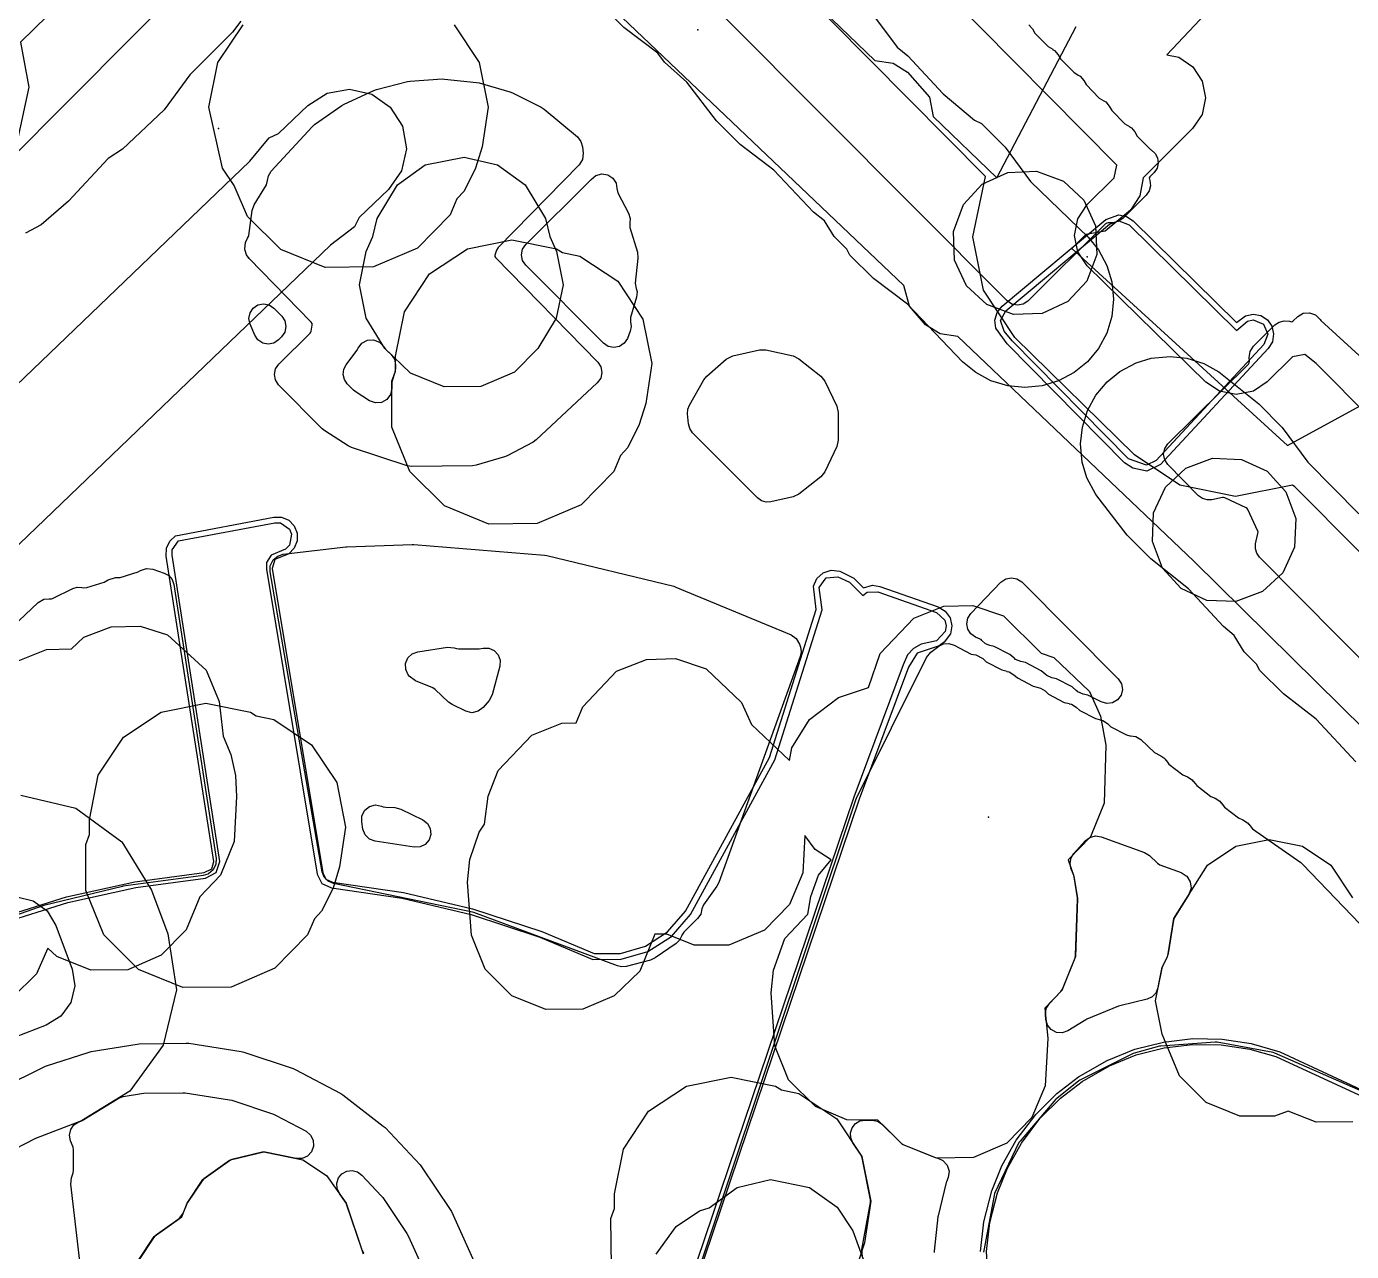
# Model space of a CAD drawing. Header units: metres. Extents: x -2677 to -840, y 169 to 1487.
# Drawn here: x -2421.36 to -2375.85, y 591.24 to 633.32 of the extents above; entities that cross this region are included whole.
import ezdxf

# ---------------------------------------------------------------- set-up
doc = ezdxf.new("R2010")
doc.units = ezdxf.units.M
for name, color, linetype in [('AI_GREENING_ALLOWED_ZONE', 4, 'Continuous'), ('AI_GREENING_EXCLUSIONS', 1, 'Continuous'), ('AI_GREENING_LAWN', 82, 'Continuous'), ('AI_GREENING_REJECTED', 6, 'Continuous')]:
    doc.layers.add(name, color=color, linetype=linetype)

msp = doc.modelspace()

# ---------------------------------------------------------------- linework, layer by layer
at = {"layer": 'AI_GREENING_ALLOWED_ZONE'}
for points in [[(-2409.972, 622.268), (-2409.843, 622.439), (-2409.654, 622.541), (-2409.441, 622.555), (-2409.241, 622.477), (-2409.092, 622.324), (-2409.067, 622.284), (-2409.029, 622.237), (-2408.837, 622.049), (-2408.725, 621.885), (-2408.686, 621.691), (-2408.686, 621.566), (-2408.717, 621.393), (-2408.795, 621.182), (-2408.81, 621.096), (-2408.81, 620.885), (-2408.855, 620.678), (-2408.982, 620.508), (-2409.168, 620.406), (-2409.379, 620.39), (-2409.578, 620.463), (-2410.043, 620.759), (-2410.132, 620.831), (-2410.342, 621.046), (-2410.442, 621.193), (-2410.483, 621.366), (-2410.462, 621.542), (-2410.381, 621.7), (-2410.01, 622.185), (-2409.972, 622.268)], [(-2408.249, 611.047), (-2408.335, 611.232), (-2408.341, 611.437), (-2408.263, 611.627), (-2408.117, 611.769), (-2407.925, 611.841), (-2406.905, 611.999), (-2406.674, 611.98), (-2406.595, 611.955), (-2406.518, 611.943), (-2405.814, 611.943), (-2405.678, 611.969), (-2405.477, 611.966), (-2405.293, 611.885), (-2405.156, 611.737), (-2405.088, 611.547), (-2405.101, 611.346), (-2405.372, 610.357), (-2405.47, 610.169), (-2405.672, 609.928), (-2405.846, 609.795), (-2406.06, 609.749), (-2406.274, 609.799), (-2406.743, 610.027), (-2406.869, 610.114), (-2407.325, 610.549), (-2407.404, 610.599), (-2408.005, 610.842), (-2408.217, 611.005), (-2408.249, 611.047)], [(-2409.849, 605.998), (-2409.839, 606.21), (-2409.742, 606.398), (-2409.576, 606.529), (-2409.371, 606.58), (-2409.163, 606.542), (-2409.109, 606.519), (-2409.024, 606.5), (-2408.705, 606.487), (-2408.508, 606.437), (-2407.751, 606.07), (-2407.591, 605.947), (-2407.493, 605.771), (-2407.472, 605.57), (-2407.532, 605.378), (-2407.663, 605.225), (-2407.844, 605.136), (-2408.045, 605.126), (-2409.389, 605.332), (-2409.583, 605.405), (-2409.731, 605.551), (-2409.807, 605.744), (-2409.849, 605.998)], [(-2385.383, 604.109), (-2385.395, 604.156), (-2385.487, 604.407), (-2385.517, 604.584), (-2385.483, 604.76), (-2385.389, 604.912), (-2384.998, 605.349), (-2384.84, 605.467), (-2384.65, 605.515), (-2384.455, 605.485), (-2382.967, 604.947), (-2382.796, 604.842), (-2382.514, 604.579), (-2382.431, 604.528), (-2381.707, 604.26), (-2381.531, 604.149), (-2381.51, 604.129), (-2381.389, 603.94), (-2381.362, 603.717), (-2381.436, 603.505), (-2381.929, 602.719), (-2381.964, 602.626), (-2382.145, 601.476), (-2382.195, 601.324), (-2382.344, 601.036), (-2382.366, 600.971), (-2382.501, 600.295), (-2382.572, 600.12), (-2382.702, 599.984), (-2382.873, 599.906), (-2383.815, 599.678), (-2383.85, 599.666), (-2384.943, 599.221), (-2384.98, 599.203), (-2385.596, 598.825), (-2385.787, 598.756), (-2385.989, 598.769), (-2386.17, 598.862), (-2386.299, 599.018), (-2386.355, 599.213), (-2386.368, 599.377), (-2386.34, 599.584), (-2386.229, 599.762), (-2385.834, 600.172), (-2385.783, 600.251), (-2385.347, 601.331), (-2385.329, 601.416), (-2385.266, 603.339), (-2385.269, 603.387), (-2385.383, 604.109)]]:
    msp.add_lwpolyline(points, close=True, dxfattribs=at)
for points in [[(-2419.443, 590.229), (-2419.839, 593.553), (-2419.814, 593.778), (-2419.756, 593.945), (-2419.741, 594.028), (-2419.741, 594.729), (-2419.76, 594.822), (-2419.848, 595.041), (-2419.885, 595.235), (-2419.843, 595.428), (-2419.731, 595.59), (-2419.564, 595.695), (-2419.493, 595.723), (-2419.452, 595.743), (-2418.217, 596.5), (-2418.038, 596.567), (-2417.41, 596.671), (-2417.336, 596.678), (-2415.992, 596.698), (-2415.908, 596.692), (-2414.386, 596.455), (-2414.304, 596.435), (-2412.879, 595.959), (-2412.803, 595.926), (-2411.76, 595.371), (-2411.605, 595.242), (-2411.513, 595.062), (-2411.5, 594.861), (-2411.568, 594.67), (-2411.706, 594.522), (-2411.891, 594.441), (-2412.093, 594.44), (-2413.16, 594.652), (-2413.264, 594.65), (-2414.304, 594.407), (-2414.392, 594.367), (-2415.266, 593.739), (-2415.328, 593.675), (-2415.828, 592.927), (-2415.852, 592.88), (-2415.977, 592.566), (-2416.15, 592.345), (-2416.936, 591.78), (-2416.998, 591.716), (-2417.496, 590.971)], [(-2392.652, 591.055), (-2392.673, 591.317), (-2392.371, 592.929), (-2392.372, 593.023), (-2392.657, 594.458), (-2392.694, 594.548), (-2392.982, 594.979), (-2392.982, 594.979), (-2393.054, 595.144), (-2393.062, 595.324), (-2393.006, 595.496), (-2392.892, 595.636), (-2392.737, 595.727), (-2392.559, 595.756), (-2392.318, 595.753), (-2392.134, 595.715), (-2391.977, 595.611), (-2391.306, 594.957), (-2391.226, 594.905), (-2390.152, 594.472), (-2390.084, 594.459), (-2389.884, 594.374), (-2389.739, 594.211), (-2389.677, 594.003), (-2389.709, 593.788), (-2389.766, 593.641), (-2389.776, 593.61), (-2390.053, 592.465), (-2390.059, 592.432), (-2390.185, 591.254), (-2390.186, 591.213)], [(-2409.773, 591.18), (-2409.845, 591.318), (-2410.368, 592.87), (-2410.401, 592.935), (-2410.616, 593.235), (-2410.616, 593.235), (-2410.695, 593.404), (-2410.706, 593.591), (-2410.648, 593.768), (-2410.528, 593.912), (-2410.364, 594.002), (-2410.179, 594.025), (-2409.997, 593.979), (-2409.846, 593.869), (-2409.175, 593.156), (-2409.124, 593.092), (-2408.296, 591.858), (-2408.256, 591.786), (-2407.636, 590.417)]]:
    msp.add_lwpolyline(points, dxfattribs=at)
at = {"layer": 'AI_GREENING_EXCLUSIONS'}
for points in [[(-2366.999, 600.877), (-2381.271, 614.95), (-2389.376, 622.663), (-2389.986, 622.756), (-2390.48, 623.069), (-2391.029, 623.714), (-2391.223, 624.422), (-2408.687, 641.042), (-2409.297, 641.135), (-2409.791, 641.448), (-2410.34, 642.093), (-2410.534, 642.801), (-2419.871, 651.687), (-2422.321, 653.914)], [(-2365.642, 610.252), (-2377.072, 621.744), (-2377.451, 622.055), (-2377.881, 621.972), (-2378.755, 621.106), (-2379.222, 620.792), (-2379.818, 620.672), (-2380.391, 620.79), (-2380.86, 621.101), (-2384.93, 625.091), (-2385.253, 625.58), (-2385.364, 626.132), (-2385.256, 626.707), (-2384.935, 627.197), (-2384.006, 628.118), (-2383.917, 628.556), (-2395.608, 640.381)], [(-2416.435, 637.79), (-2421.566, 632.773), (-2421.28, 631.234), (-2421.687, 629.321)], [(-2397.249, 636.993), (-2392.222, 632.152), (-2391.593, 632.06), (-2391.1, 631.744), (-2390.352, 630.888), (-2390.224, 630.228), (-2388.034, 628.119), (-2385.312, 633.318)], [(-2377.838, 636.983), (-2382.192, 632.34), (-2381.787, 632.257), (-2381.301, 631.93), (-2380.978, 631.442), (-2380.866, 630.868), (-2380.983, 630.294), (-2381.31, 629.809), (-2383.012, 628.121), (-2383.118, 627.495), (-2383.445, 627.01), (-2384.318, 626.281), (-2384.981, 626.168), (-2385.458, 625.696), (-2378.046, 618.928), (-2372.938, 621.718)], [(-2369.003, 608.668), (-2377.795, 617.508), (-2377.881, 617.566), (-2379.835, 617.172), (-2381.747, 617.563), (-2383.31, 618.602), (-2387.417, 622.629), (-2388.493, 624.256), (-2388.864, 626.097), (-2388.419, 628.165), (-2396.373, 636.187)], [(-2392.337, 633.782), (-2391.46, 632.603), (-2391.096, 632.308), (-2389.873, 631.008), (-2388.796, 630.103), (-2388.562, 629.985), (-2387.752, 629.174), (-2386.876, 627.995), (-2384.903, 626.084), (-2384.541, 625.646), (-2384.255, 625.109), (-2384.085, 624.547), (-2384.026, 623.95), (-2384.085, 623.36), (-2384.26, 622.784), (-2384.541, 622.261), (-2384.921, 621.799), (-2385.373, 621.429), (-2385.913, 621.141), (-2386.472, 620.973), (-2387.075, 620.914), (-2387.659, 620.973), (-2388.242, 621.151), (-2388.758, 621.429), (-2389.214, 621.803), (-2391.104, 623.778), (-2392.27, 624.656), (-2393.08, 625.467), (-2393.184, 625.667), (-2393.616, 626.098), (-2393.957, 626.646), (-2394.327, 626.943), (-2395.689, 628.386), (-2396.855, 629.264), (-2397.665, 630.074), (-2398.686, 631.399), (-2399.447, 632.089), (-2399.68, 632.398), (-2400.847, 633.277), (-2401.658, 634.087)], [(-2413.995, 633.494), (-2414.286, 633.125), (-2415.747, 631.655), (-2416.629, 630.452), (-2418.063, 629.099), (-2418.555, 628.787), (-2419.922, 627.322), (-2420.862, 626.504), (-2421.399, 626.213)], [(-2406.675, 633.377), (-2405.808, 632.079), (-2405.503, 630.548), (-2405.71, 629.178), (-2405.937, 628.452), (-2406.329, 627.663), (-2406.581, 627.392), (-2406.808, 626.848), (-2407.931, 625.704), (-2409.44, 625.057), (-2411.101, 625.041), (-2412.623, 625.661), (-2413.767, 626.785), (-2414.229, 627.85), (-2414.632, 628.452), (-2415.093, 630.548), (-2414.789, 632.079), (-2413.921, 633.377)], [(-2436.922, 606.397), (-2413.69, 628.692), (-2413.031, 629.487), (-2412.7, 629.641), (-2411.693, 630.606), (-2411.035, 631.026), (-2410.266, 631.162), (-2409.504, 630.993), (-2408.865, 630.546), (-2408.445, 629.888), (-2408.309, 629.119), (-2408.478, 628.357), (-2408.925, 627.718), (-2409.932, 626.754), (-2410.099, 626.432), (-2410.918, 625.808), (-2434.313, 603.356)], [(-2436.922, 606.397), (-2413.69, 628.692), (-2413.031, 629.487), (-2412.7, 629.641), (-2411.693, 630.606), (-2411.035, 631.026), (-2410.266, 631.162), (-2409.504, 630.993), (-2408.865, 630.546), (-2408.445, 629.888), (-2408.309, 629.119), (-2408.478, 628.357), (-2408.925, 627.718), (-2409.932, 626.754), (-2410.099, 626.432), (-2410.918, 625.808), (-2434.313, 603.356)], [(-2375.702, 608.065), (-2377.069, 609.528), (-2378.194, 610.391), (-2379.005, 611.201), (-2379.115, 611.415), (-2379.536, 611.837), (-2379.88, 612.397), (-2380.254, 612.705), (-2381.456, 614.003), (-2382.747, 615.03), (-2383.557, 615.841), (-2384.634, 617.238), (-2384.938, 617.812), (-2385.099, 618.35), (-2385.157, 618.978), (-2385.096, 619.553), (-2384.917, 620.13), (-2384.634, 620.649), (-2384.247, 621.114), (-2383.811, 621.468), (-2383.254, 621.763), (-2382.728, 621.921), (-2382.085, 621.983), (-2381.509, 621.921), (-2381.509, 621.921), (-2380.929, 621.74), (-2380.413, 621.459), (-2379.039, 620.359), (-2378.229, 619.548), (-2377.353, 618.353), (-2375.606, 616.575)], [(-2422.321, 602.689), (-2419.984, 603.422), (-2417.644, 603.942), (-2415.26, 604.261), (-2414.997, 604.39), (-2414.922, 604.635), (-2416.561, 615.124), (-2416.551, 615.394), (-2416.439, 615.639), (-2416.242, 615.825), (-2412.869, 616.467), (-2412.6, 616.462), (-2412.353, 616.355), (-2412.164, 616.163), (-2412.062, 615.914), (-2412.061, 615.645), (-2412.162, 615.396), (-2412.35, 615.203), (-2412.827, 615.007), (-2412.921, 614.7), (-2411.179, 604.246), (-2411.076, 604.03), (-2410.846, 603.933), (-2408.416, 603.569), (-2406.04, 603.007), (-2403.663, 602.231), (-2401.868, 601.473), (-2400.961, 601.477), (-2400.101, 601.733), (-2399.345, 602.217), (-2398.723, 602.932), (-2395.845, 608.204), (-2394.236, 613.294), (-2394.335, 614.096), (-2394.214, 614.36), (-2393.996, 614.553), (-2393.719, 614.64), (-2393.43, 614.607), (-2392.947, 614.368), (-2392.614, 614.033), (-2392.31, 614.124), (-2392.055, 614.085), (-2390.046, 613.38), (-2389.805, 613.236), (-2389.64, 613.008), (-2389.578, 612.734), (-2389.629, 612.458), (-2389.842, 612.167), (-2390.011, 612.042), (-2390.77, 611.796), (-2391.067, 611.317), (-2392.76, 606.78), (-2398.681, 589.247)], [(-2422.261, 602.498), (-2419.941, 603.227), (-2417.601, 603.747), (-2415.215, 604.065), (-2414.841, 604.26), (-2414.719, 604.637), (-2416.363, 615.155), (-2416.356, 615.347), (-2416.136, 615.655), (-2412.835, 616.27), (-2412.642, 616.266), (-2412.331, 616.053), (-2412.258, 615.875), (-2412.33, 615.505), (-2412.464, 615.367), (-2412.96, 615.158), (-2413.115, 614.903), (-2413.12, 614.677), (-2411.374, 604.198), (-2411.216, 603.883), (-2410.889, 603.737), (-2408.462, 603.374), (-2406.086, 602.813), (-2403.725, 602.041), (-2401.908, 601.273), (-2400.931, 601.278), (-2400.017, 601.549), (-2399.213, 602.064), (-2398.559, 602.815), (-2395.66, 608.126), (-2394.029, 613.283), (-2394.139, 614.053), (-2393.897, 614.379), (-2393.493, 614.418), (-2393.089, 614.226), (-2392.641, 613.777), (-2392.483, 613.884), (-2392.121, 613.896), (-2390.112, 613.192), (-2389.822, 612.926), (-2389.778, 612.73), (-2389.814, 612.533), (-2390.104, 612.219), (-2390.632, 612.101), (-2390.894, 611.956), (-2391.098, 611.736), (-2391.252, 611.393), (-2392.948, 606.847), (-2398.873, 589.303)], [(-2421.703, 611.511), (-2420.674, 611.919), (-2419.816, 611.941), (-2419.387, 612.346), (-2418.456, 612.696), (-2417.462, 612.723), (-2416.513, 612.423), (-2415.188, 611.213), (-2414.742, 610.137), (-2414.609, 608.943), (-2414.342, 608.311), (-2414.187, 607.591), (-2414.147, 606.875), (-2414.225, 605.33), (-2414.695, 604.165), (-2415.412, 603.426), (-2415.875, 602.292), (-2416.731, 601.415), (-2417.881, 600.917), (-2419.15, 600.9), (-2420.315, 601.37), (-2420.632, 601.665), (-2421.017, 600.785), (-2421.828, 599.974)], [(-2421.559, 606.919), (-2419.662, 606.464), (-2418.083, 605.317), (-2417.064, 603.654), (-2416.511, 602.152), (-2416.206, 600.225), (-2416.661, 598.328), (-2417.808, 596.75), (-2419.472, 595.731), (-2421.054, 595.123), (-2423.569, 593.833)], [(-2375.802, 595.7), (-2377.067, 595.684), (-2378.024, 596.068), (-2378.5, 595.886), (-2379.687, 595.886), (-2380.849, 596.355), (-2381.765, 597.272), (-2382.36, 598.709), (-2382.588, 599.857), (-2382.36, 601.005), (-2382.158, 601.396), (-2381.956, 602.676), (-2380.804, 604.513), (-2379.831, 605.164), (-2378.683, 605.392), (-2378.683, 605.392), (-2377.535, 605.164), (-2376.562, 604.513), (-2375.819, 603.39)], [(-2421.696, 603.422), (-2421.127, 603.286), (-2420.654, 602.941), (-2420.654, 602.941), (-2420.348, 602.442), (-2419.794, 600.941), (-2419.703, 600.363), (-2419.84, 599.794), (-2420.184, 599.321), (-2420.683, 599.015), (-2422.468, 598.326)], [(-2388.592, 591.24), (-2388.478, 592.258), (-2388.202, 593.33), (-2387.858, 594.182), (-2387.366, 595.064), (-2386.698, 595.947), (-2385.973, 596.671), (-2385.226, 597.246), (-2384.245, 597.808), (-2383.296, 598.188), (-2382.312, 598.437), (-2381.308, 598.553), (-2380.298, 598.537), (-2379.294, 598.387), (-2378.31, 598.102), (-2375.384, 596.741)], [(-2388.151, 587.376), (-2388.393, 591.243), (-2388.279, 592.234), (-2388.017, 593.255), (-2387.673, 594.107), (-2387.192, 594.966), (-2386.556, 595.807), (-2385.851, 596.512), (-2385.104, 597.087), (-2384.17, 597.623), (-2383.246, 597.995), (-2382.288, 598.238), (-2381.31, 598.353), (-2380.326, 598.339), (-2379.348, 598.194), (-2378.453, 597.941), (-2375.457, 596.554)], [(-2401.273, 590.719), (-2401.288, 592.38), (-2401.164, 592.716), (-2401.164, 593.229), (-2400.86, 594.76), (-2399.993, 596.057), (-2398.695, 596.924), (-2397.164, 597.229), (-2395.634, 596.924), (-2395.435, 596.791), (-2394.832, 596.671), (-2394.832, 596.671), (-2393.534, 595.804), (-2392.667, 594.507), (-2392.362, 592.976), (-2392.584, 591.535), (-2392.796, 590.88)], [(-2417.512, 590.946), (-2416.973, 591.754), (-2416.031, 592.43), (-2415.842, 592.905), (-2415.303, 593.713), (-2414.352, 594.395), (-2413.212, 594.662), (-2411.87, 594.395), (-2411.062, 593.856), (-2410.38, 592.905), (-2409.793, 591.165)], [(-2399.735, 591.147), (-2399.053, 592.098), (-2398.245, 592.637), (-2397.914, 592.738), (-2396.949, 593.444), (-2395.809, 593.711), (-2395.809, 593.711), (-2394.467, 593.444), (-2393.516, 592.762), (-2392.977, 591.954), (-2392.441, 590.472)]]:
    msp.add_lwpolyline(points, dxfattribs=at)
for points in [[(-2403.538, 626.722), (-2403.392, 626.102), (-2403.161, 625.59), (-2402.934, 624.442), (-2403.164, 623.294), (-2403.793, 622.258), (-2404.604, 621.448), (-2405.751, 620.952), (-2407.016, 620.936), (-2408.177, 621.405), (-2409.051, 622.258), (-2409.692, 623.294), (-2409.922, 624.442), (-2409.695, 625.59), (-2409.464, 626.102), (-2409.318, 626.722), (-2408.62, 627.88), (-2407.669, 628.562), (-2406.327, 628.829), (-2405.187, 628.562), (-2404.236, 627.88), (-2403.538, 626.722)], [(-2384.602, 625.489), (-2384.944, 624.572), (-2385.591, 623.873), (-2386.472, 623.463), (-2387.459, 623.424), (-2388.376, 623.766), (-2389.075, 624.413), (-2389.484, 625.294), (-2389.523, 626.28), (-2389.182, 627.197), (-2388.534, 627.896), (-2387.653, 628.306), (-2386.667, 628.345), (-2385.75, 628.004), (-2385.051, 627.356), (-2384.642, 626.475), (-2384.602, 625.489)], [(-2383.577, 626.793), (-2383.35, 626.644), (-2379.803, 623.152), (-2379.498, 623.383), (-2379.233, 623.437), (-2378.968, 623.388), (-2378.741, 623.241), (-2378.587, 623.02), (-2378.527, 622.757), (-2378.572, 622.491), (-2378.714, 622.261), (-2382.418, 618.272), (-2382.884, 618.049), (-2383.364, 618.151), (-2383.649, 618.326), (-2387.68, 622.412), (-2388.074, 622.958), (-2388.105, 623.231), (-2388.028, 623.495), (-2387.856, 623.709), (-2384.29, 626.683), (-2383.843, 626.845), (-2383.577, 626.793)], [(-2379.802, 622.87), (-2379.42, 623.199), (-2379.232, 623.237), (-2378.88, 623.097), (-2378.727, 622.751), (-2378.861, 622.397), (-2382.565, 618.408), (-2382.897, 618.249), (-2383.507, 618.467), (-2387.503, 622.515), (-2387.788, 622.847), (-2387.906, 623.214), (-2387.728, 623.555), (-2384.161, 626.529), (-2383.842, 626.645), (-2383.491, 626.501), (-2379.802, 622.87)], [(-2402.956, 625.552), (-2402.353, 625.432), (-2401.056, 624.565), (-2400.189, 623.267), (-2399.884, 621.737), (-2400.091, 620.366), (-2400.318, 619.641), (-2400.71, 618.851), (-2400.959, 618.583), (-2401.188, 618.035), (-2402.311, 616.891), (-2403.82, 616.243), (-2405.481, 616.228), (-2407.003, 616.848), (-2408.19, 618.035), (-2408.81, 619.557), (-2408.81, 621.14), (-2408.686, 621.477), (-2408.686, 621.99), (-2408.382, 623.52), (-2407.514, 624.818), (-2406.217, 625.685), (-2404.686, 625.99), (-2403.155, 625.685), (-2402.956, 625.552)], [(-2377.806, 615.436), (-2378.215, 614.555), (-2378.914, 613.908), (-2379.831, 613.566), (-2380.817, 613.606), (-2381.698, 614.015), (-2382.346, 614.714), (-2382.687, 615.631), (-2382.648, 616.617), (-2382.239, 617.498), (-2381.539, 618.146), (-2380.623, 618.487), (-2379.636, 618.448), (-2378.755, 618.039), (-2378.108, 617.339), (-2377.766, 616.422), (-2377.806, 615.436)], [(-2402.478, 609.401), (-2402.257, 609.948), (-2401.096, 611.17), (-2400.067, 611.577), (-2399.072, 611.604), (-2398.022, 611.252), (-2396.798, 610.094), (-2396.459, 609.347), (-2395.156, 608.112), (-2395.07, 608.542), (-2394.471, 609.519), (-2393.469, 610.272), (-2392.438, 610.608), (-2392.041, 611.776), (-2390.88, 612.998), (-2389.85, 613.406), (-2388.856, 613.432), (-2387.806, 613.08), (-2386.508, 611.795), (-2386.078, 611.639), (-2384.854, 610.481), (-2384.469, 609.625), (-2384.286, 608.636), (-2384.352, 606.644), (-2384.821, 605.479), (-2385.59, 604.689), (-2385.387, 604.133), (-2385.265, 603.363), (-2385.331, 601.372), (-2385.801, 600.207), (-2386.385, 599.6), (-2386.284, 598.555), (-2386.378, 596.928), (-2386.831, 595.845), (-2387.686, 594.968), (-2388.837, 594.47), (-2390.106, 594.453), (-2391.271, 594.923), (-2392.119, 595.75), (-2393.182, 595.766), (-2394.266, 596.219), (-2395.188, 597.142), (-2395.658, 598.307), (-2395.786, 600.125), (-2395.706, 600.901), (-2395.317, 601.998), (-2394.525, 602.832), (-2394.424, 603.439), (-2394.163, 604.163), (-2393.728, 604.691), (-2394.278, 605.046), (-2394.629, 605.526), (-2394.7, 604.244), (-2395.153, 603.161), (-2396.009, 602.284), (-2397.241, 601.769), (-2398.428, 601.769), (-2399.366, 602.144), (-2399.781, 602.144), (-2400.295, 600.876), (-2401.173, 600.02), (-2402.256, 599.567), (-2403.525, 599.551), (-2404.69, 600.02), (-2405.612, 600.943), (-2406.082, 602.108), (-2406.21, 603.926), (-2406.13, 604.702), (-2405.819, 605.648), (-2405.633, 605.914), (-2405.505, 606.883), (-2405.166, 607.759), (-2404.005, 608.98), (-2402.975, 609.388), (-2402.478, 609.401)], [(-2413.671, 609.769), (-2413.472, 609.636), (-2412.869, 609.516), (-2411.571, 608.649), (-2410.704, 607.351), (-2410.4, 605.821), (-2410.607, 604.45), (-2410.833, 603.725), (-2411.225, 602.935), (-2411.474, 602.667), (-2411.704, 602.119), (-2412.827, 600.975), (-2414.335, 600.327), (-2415.996, 600.312), (-2417.519, 600.932), (-2418.706, 602.119), (-2419.326, 603.641), (-2419.326, 605.224), (-2419.202, 605.561), (-2419.202, 606.074), (-2418.897, 607.604), (-2418.03, 608.902), (-2416.733, 609.769), (-2415.202, 610.074), (-2413.671, 609.769)]]:
    msp.add_lwpolyline(points, close=True, dxfattribs=at)
at = {"layer": 'AI_GREENING_LAWN'}
for points in [[(-2386.931, 633.375), (-2386.808, 633.23), (-2386.728, 633.086), (-2386.273, 632.627), (-2386.116, 632.532), (-2386.12, 632.527), (-2386.052, 632.491), (-2385.929, 632.346), (-2385.848, 632.202), (-2385.394, 631.743), (-2385.237, 631.649), (-2385.241, 631.643), (-2385.173, 631.607), (-2385.05, 631.462), (-2384.969, 631.318), (-2384.514, 630.859), (-2384.358, 630.765), (-2384.361, 630.759), (-2384.294, 630.723), (-2384.171, 630.578), (-2384.09, 630.434), (-2383.635, 629.975), (-2383.479, 629.881), (-2383.482, 629.875), (-2383.414, 629.839), (-2383.292, 629.694), (-2383.211, 629.55), (-2382.756, 629.091), (-2382.732, 629.076), (-2382.598, 628.959), (-2382.514, 628.802), (-2382.491, 628.626), (-2382.53, 628.453), (-2382.627, 628.304), (-2382.775, 628.149), (-2382.797, 628.115), (-2382.792, 628.074), (-2382.776, 628.024), (-2382.755, 627.845), (-2382.799, 627.67), (-2382.902, 627.522), (-2383.711, 626.721), (-2383.867, 626.616), (-2384.051, 626.576), (-2384.216, 626.572), (-2384.26, 626.563), (-2384.297, 626.538), (-2386.972, 623.886), (-2387.134, 623.778), (-2387.325, 623.741), (-2387.516, 623.779), (-2387.678, 623.888), (-2400.473, 636.75)], [(-2415.582, 635.132), (-2422.037, 628.633)], [(-2369.43, 605.428), (-2379.011, 615.088), (-2379.106, 615.223), (-2379.152, 615.381), (-2379.145, 615.546), (-2379.066, 615.907), (-2379.064, 615.946), (-2379.075, 615.983), (-2379.412, 616.724), (-2379.436, 616.759), (-2379.471, 616.783), (-2380.208, 617.126), (-2380.246, 617.137), (-2380.284, 617.135), (-2380.645, 617.06), (-2380.81, 617.054), (-2380.969, 617.102), (-2381.103, 617.199), (-2382.162, 618.276), (-2382.269, 618.438), (-2382.306, 618.629), (-2382.267, 618.82), (-2382.158, 618.981), (-2379.394, 621.724), (-2379.367, 621.766), (-2379.36, 621.815), (-2379.368, 621.945), (-2379.337, 622.155), (-2379.221, 622.333), (-2378.481, 623.066), (-2378.335, 623.166), (-2378.164, 623.21), (-2377.988, 623.191), (-2377.945, 623.178), (-2377.906, 623.174), (-2377.872, 623.195), (-2377.699, 623.357), (-2377.51, 623.467), (-2377.293, 623.487), (-2377.088, 623.412), (-2376.935, 623.257), (-2376.909, 623.216), (-2375.33, 621.778)], [(-2422.73, 611.863), (-2420.963, 613.528), (-2420.764, 613.643), (-2420.58, 613.654), (-2420.58, 613.658), (-2420.502, 613.657), (-2420.466, 613.669), (-2419.774, 614.008), (-2419.619, 614.055), (-2419.458, 614.05), (-2419.409, 614.041), (-2419.29, 614.047), (-2418.695, 614.228), (-2418.559, 614.314), (-2418.303, 614.391), (-2418.142, 614.395), (-2417.521, 614.582), (-2417.44, 614.631), (-2417.234, 614.701), (-2417.018, 614.677), (-2416.634, 614.545), (-2416.476, 614.457), (-2416.361, 614.319), (-2416.302, 614.149), (-2414.846, 604.744), (-2414.855, 604.547), (-2414.856, 604.543), (-2414.949, 604.352), (-2415.114, 604.218), (-2415.138, 604.206), (-2415.298, 604.155), (-2418.035, 603.786), (-2418.06, 603.781), (-2420.77, 603.126), (-2420.795, 603.119), (-2423.468, 602.174)], [(-2398.931, 588.637), (-2392.875, 606.751), (-2392.849, 606.815), (-2390.45, 611.647), (-2390.302, 611.826), (-2390.031, 612.028), (-2389.864, 612.11), (-2389.679, 612.125), (-2389.501, 612.071), (-2388.911, 611.764), (-2388.754, 611.73), (-2388.516, 611.606), (-2388.399, 611.497), (-2387.862, 611.216), (-2387.862, 611.216), (-2387.684, 611.174), (-2387.686, 611.167), (-2387.61, 611.154), (-2387.449, 611.053), (-2387.328, 610.94), (-2386.791, 610.659), (-2386.614, 610.616), (-2386.615, 610.61), (-2386.54, 610.596), (-2386.379, 610.495), (-2386.258, 610.382), (-2385.721, 610.101), (-2385.543, 610.059), (-2385.545, 610.053), (-2385.469, 610.039), (-2385.308, 609.938), (-2385.188, 609.825), (-2384.651, 609.544), (-2384.473, 609.501), (-2384.474, 609.495), (-2384.399, 609.482), (-2384.238, 609.38), (-2384.117, 609.268), (-2383.58, 608.987), (-2383.463, 608.959), (-2383.443, 608.959), (-2383.256, 608.925), (-2383.094, 608.823), (-2382.62, 608.377), (-2382.427, 608.281), (-2382.427, 608.281), (-2382.396, 608.271), (-2382.267, 608.17), (-2382.236, 608.124), (-2382.234, 608.126), (-2382.122, 607.982), (-2381.642, 607.612), (-2381.489, 607.549), (-2381.33, 607.445), (-2381.286, 607.382), (-2381.281, 607.386), (-2381.168, 607.243), (-2380.688, 606.872), (-2380.535, 606.81), (-2380.376, 606.706), (-2380.332, 606.643), (-2380.327, 606.647), (-2380.214, 606.503), (-2379.734, 606.133), (-2379.581, 606.071), (-2379.422, 605.967), (-2379.384, 605.913), (-2379.38, 605.917), (-2379.253, 605.763), (-2377.595, 604.601), (-2377.521, 604.538), (-2373.6, 600.446)], [(-2375.449, 596.73), (-2378.49, 598.057), (-2378.544, 598.073), (-2380.471, 598.435), (-2380.535, 598.438), (-2382.402, 598.298), (-2382.449, 598.29), (-2383.356, 598.041), (-2383.402, 598.023), (-2385.181, 597.126), (-2385.223, 597.099), (-2385.977, 596.503), (-2386.012, 596.47), (-2387.238, 595.036), (-2387.273, 594.981), (-2388.111, 593.232), (-2388.131, 593.17), (-2388.483, 591.28), (-2388.487, 591.225)], [(-2422.186, 596.878), (-2420.778, 597.576), (-2420.71, 597.603), (-2419.209, 598.09), (-2419.137, 598.107), (-2417.564, 598.369), (-2417.489, 598.376), (-2415.874, 598.4), (-2415.789, 598.394), (-2413.983, 598.113), (-2413.901, 598.093), (-2412.205, 597.526), (-2412.129, 597.493), (-2410.57, 596.664), (-2410.501, 596.619), (-2409.105, 595.553), (-2409.045, 595.498), (-2407.841, 594.219), (-2407.79, 594.155), (-2406.806, 592.688), (-2406.766, 592.616), (-2406.028, 590.987)]]:
    msp.add_lwpolyline(points, dxfattribs=at)
for points in [[(-2411.547, 629.875), (-2411.467, 629.945), (-2410.528, 630.606), (-2410.449, 630.652), (-2409.429, 631.119), (-2409.344, 631.149), (-2408.272, 631.421), (-2408.184, 631.435), (-2407.088, 631.514), (-2407, 631.512), (-2405.906, 631.397), (-2405.819, 631.379), (-2404.757, 631.071), (-2404.673, 631.038), (-2403.681, 630.542), (-2403.584, 630.478), (-2402.44, 629.521), (-2402.319, 629.371), (-2402.263, 629.185), (-2402.242, 628.966), (-2402.268, 628.752), (-2402.383, 628.569), (-2405.162, 625.73), (-2405.222, 625.629), (-2405.273, 625.459), (-2405.278, 625.418), (-2405.255, 625.384), (-2401.739, 621.788), (-2401.631, 621.622), (-2401.597, 621.427), (-2401.64, 621.234), (-2401.756, 621.073), (-2403.853, 619.12), (-2403.961, 619.043), (-2404.854, 618.573), (-2404.945, 618.536), (-2405.911, 618.252), (-2406.046, 618.231), (-2408.122, 618.207), (-2408.284, 618.232), (-2410.195, 618.859), (-2410.308, 618.912), (-2411.119, 619.429), (-2411.207, 619.499), (-2412.7, 621.012), (-2412.808, 621.175), (-2412.844, 621.367), (-2412.805, 621.558), (-2412.696, 621.719), (-2411.616, 622.787), (-2411.593, 622.818), (-2411.581, 622.855), (-2411.549, 623.063), (-2411.553, 623.116), (-2411.58, 623.162), (-2413.712, 625.352), (-2413.799, 625.474), (-2413.847, 625.617), (-2413.857, 625.677), (-2413.844, 625.899), (-2413.765, 626.042), (-2413.771, 626.046), (-2413.731, 626.108), (-2413.72, 626.143), (-2413.607, 626.996), (-2413.539, 627.189), (-2413.122, 627.879), (-2413.083, 628.021), (-2413.053, 628.185), (-2412.955, 628.344), (-2411.547, 629.875)], [(-2400.642, 626.589), (-2400.641, 626.416), (-2400.381, 625.561), (-2400.362, 625.363), (-2400.454, 624.503), (-2400.418, 624.313), (-2400.387, 624.207), (-2400.406, 624.017), (-2400.615, 623.325), (-2400.615, 623.186), (-2400.611, 623.173), (-2400.592, 623.01), (-2400.626, 622.849), (-2400.723, 622.604), (-2400.83, 622.439), (-2400.992, 622.328), (-2401.185, 622.288), (-2401.379, 622.325), (-2401.542, 622.435), (-2404.215, 625.12), (-2404.323, 625.282), (-2404.361, 625.473), (-2404.322, 625.665), (-2404.213, 625.827), (-2401.97, 628.061), (-2401.968, 628.062), (-2401.808, 628.196), (-2401.606, 628.253), (-2401.399, 628.222), (-2401.222, 628.108), (-2401.108, 627.933), (-2401.08, 627.754), (-2401.048, 627.605), (-2400.684, 626.907), (-2400.63, 626.726), (-2400.642, 626.589)], [(-2412.486, 623.203), (-2412.449, 623.011), (-2412.489, 622.82), (-2412.598, 622.659), (-2412.707, 622.551), (-2412.869, 622.444), (-2413.058, 622.407), (-2413.248, 622.444), (-2413.41, 622.551), (-2413.518, 622.711), (-2413.682, 623.095), (-2413.721, 623.287), (-2413.684, 623.479), (-2413.576, 623.643), (-2413.413, 623.752), (-2413.22, 623.79), (-2413.028, 623.751), (-2412.866, 623.642), (-2412.593, 623.366), (-2412.486, 623.203)], [(-2393.528, 620.273), (-2393.478, 620.055), (-2393.478, 619.103), (-2393.528, 618.885), (-2393.946, 618.023), (-2394.084, 617.851), (-2394.829, 617.255), (-2395.034, 617.158), (-2395.796, 616.99), (-2395.962, 616.982), (-2396.122, 617.029), (-2396.257, 617.126), (-2398.485, 619.363), (-2398.583, 619.504), (-2398.628, 619.671), (-2398.66, 620.016), (-2398.65, 620.168), (-2398.595, 620.31), (-2398.096, 621.179), (-2397.994, 621.304), (-2397.327, 621.893), (-2397.107, 622.006), (-2396.186, 622.216), (-2395.963, 622.215), (-2395.031, 622), (-2394.831, 621.904), (-2394.084, 621.307), (-2393.946, 621.134), (-2393.528, 620.273)], [(-2408.053, 615.526), (-2403.571, 615.159), (-2403.493, 615.147), (-2399.133, 614.089), (-2399.058, 614.065), (-2395.101, 612.417), (-2394.924, 612.293), (-2394.817, 612.106), (-2394.782, 611.994), (-2394.759, 611.834), (-2394.788, 611.675), (-2397.578, 603.916), (-2397.646, 603.788), (-2398.114, 603.151), (-2398.162, 603.017), (-2398.162, 603.012), (-2398.205, 602.831), (-2398.312, 602.678), (-2398.787, 602.214), (-2398.852, 602.104), (-2398.854, 602.094), (-2398.929, 601.938), (-2399.053, 601.816), (-2399.767, 601.325), (-2399.925, 601.253), (-2400.769, 601.035), (-2400.92, 601.02), (-2401.068, 601.051), (-2406, 602.891), (-2406.037, 602.901), (-2410.812, 603.883), (-2410.994, 603.961), (-2411.132, 604.103), (-2411.204, 604.287), (-2412.992, 614.586), (-2412.986, 614.79), (-2412.898, 614.974), (-2412.883, 614.994), (-2412.733, 615.126), (-2412.543, 615.189), (-2410.394, 615.444), (-2410.353, 615.447), (-2408.111, 615.527), (-2408.053, 615.526)], [(-2387.342, 614.348), (-2387.177, 614.238), (-2383.866, 610.912), (-2383.756, 610.744), (-2383.72, 610.547), (-2383.766, 610.351), (-2383.885, 610.189), (-2384.058, 610.087), (-2384.257, 610.061), (-2384.45, 610.116), (-2384.912, 610.355), (-2385.073, 610.389), (-2385.248, 610.463), (-2385.303, 610.517), (-2385.307, 610.512), (-2385.444, 610.633), (-2385.982, 610.912), (-2386.144, 610.946), (-2386.319, 611.02), (-2386.373, 611.074), (-2386.378, 611.069), (-2386.514, 611.191), (-2387.053, 611.47), (-2387.214, 611.504), (-2387.389, 611.578), (-2387.444, 611.632), (-2387.448, 611.627), (-2387.585, 611.748), (-2388.123, 612.027), (-2388.272, 612.058), (-2388.425, 612.118), (-2388.551, 612.225), (-2388.578, 612.257), (-2388.61, 612.277), (-2388.767, 612.345), (-2388.925, 612.453), (-2389.03, 612.613), (-2389.068, 612.801), (-2389.033, 612.989), (-2388.929, 613.15), (-2387.892, 614.232), (-2387.73, 614.344), (-2387.536, 614.385), (-2387.342, 614.348)]]:
    msp.add_lwpolyline(points, close=True, dxfattribs=at)
at = {"layer": 'AI_GREENING_REJECTED'}
for p in [(-2398.3, 633.2), (-2414.77, 629.81), (-2384.93, 625.4), (-2388.32, 606.16)]:
    msp.add_point(p, dxfattribs=at)

doc.saveas('drawing.dxf')
